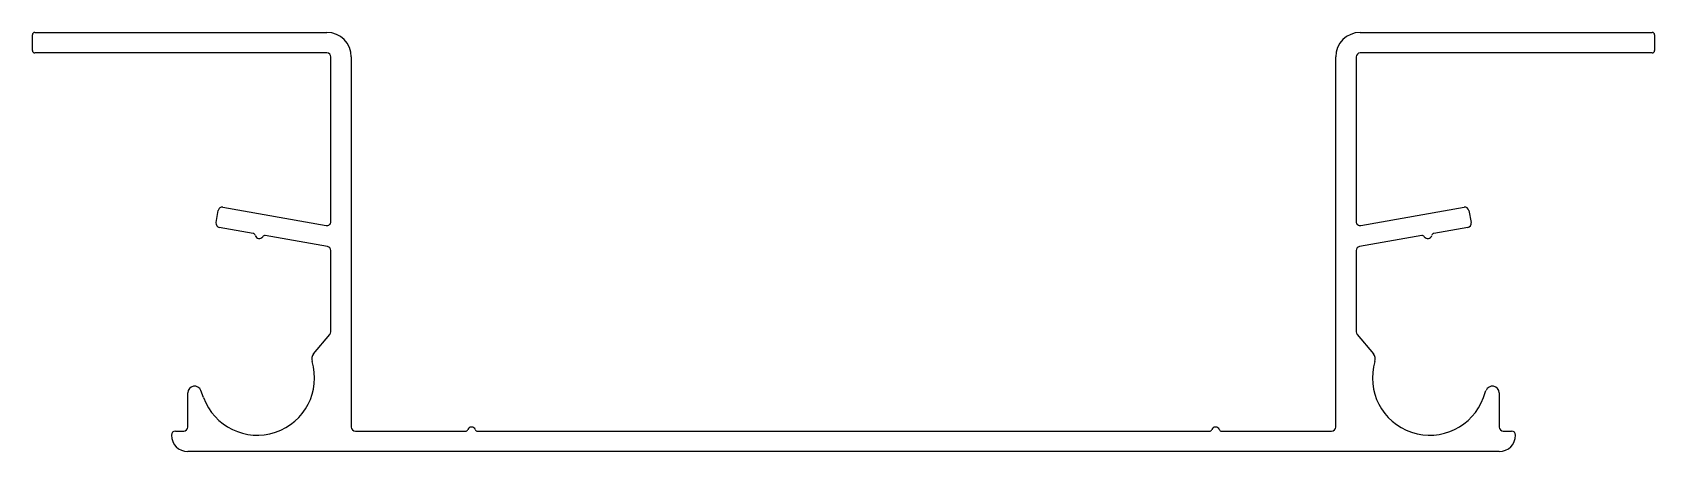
# Model space of a CAD drawing. Extents: x 2481 to 2679, y 1323 to 1375.
import ezdxf

# ---------------------------------------------------------------- set-up
doc = ezdxf.new("R2010")
doc.units = 0
doc.layers.get('0').update_dxf_attribs({"linetype": 'CONTINUOUS'})

msp = doc.modelspace()

# ---------------------------------------------------------------- linework, layer by layer
for p, q in [((2480.52, 1372.39), (2480.52, 1374.29)), ((2480.82, 1374.59), (2516.52, 1374.59)), ((2642.92, 1374.59), (2678.62, 1374.59)), ((2678.92, 1374.29), (2678.92, 1372.39)), ((2516.52, 1372.09), (2480.82, 1372.09)), ((2517.02, 1351.47), (2517.02, 1371.59)), ((2519.52, 1371.59), (2519.52, 1326.34)), ((2639.92, 1326.34), (2639.92, 1371.59)), ((2642.42, 1371.59), (2642.42, 1351.47)), ((2678.62, 1372.09), (2642.92, 1372.09)), ((2503.81, 1353.21), (2516.43, 1350.98)), ((2643, 1350.98), (2655.63, 1353.21)), ((2502.97, 1351.33), (2503.23, 1352.8)), ((2656.21, 1352.8), (2656.47, 1351.33)), ((2507.53, 1350.01), (2503.37, 1350.75)), ((2516.6, 1348.41), (2508.99, 1349.76)), ((2650.45, 1349.76), (2642.83, 1348.41)), ((2656.06, 1350.75), (2651.91, 1350.01)), ((2517.02, 1337.99), (2517.02, 1347.92)), ((2642.42, 1347.92), (2642.42, 1337.99)), ((2514.91, 1335.3), (2516.9, 1337.67)), ((2642.53, 1337.67), (2644.53, 1335.3)), ((2499.52, 1326.34), (2499.52, 1330.51)), ((2501.44, 1329.95), (2501.13, 1330.79)), ((2658, 1329.95), (2658.3, 1330.79)), ((2659.92, 1330.51), (2659.92, 1326.34)), ((2498.02, 1325.84), (2499.02, 1325.84)), ((2520.02, 1325.84), (2533.48, 1325.84)), ((2534.96, 1325.84), (2624.48, 1325.84)), ((2625.96, 1325.84), (2639.42, 1325.84)), ((2660.42, 1325.84), (2661.42, 1325.84)), ((2659.92, 1323.34), (2499.52, 1323.34))]:
    msp.add_line(p, q)
for centre, radius, start, end in [((2480.82, 1374.29), 0.3, 90, 180), ((2516.52, 1371.59), 3, 0, 90), ((2642.92, 1371.59), 3, 90, 180), ((2678.62, 1374.29), 0.3, 0, 90), ((2480.82, 1372.39), 0.3, 180, 270), ((2516.52, 1371.59), 0.5, 0, 90), ((2642.92, 1371.59), 0.5, 90, 180), ((2678.62, 1372.39), 0.3, 270, 0), ((2503.72, 1352.72), 0.5, 80, 170), ((2655.72, 1352.72), 0.5, 10, 100), ((2503.46, 1351.24), 0.5, 170, 260), ((2516.52, 1351.47), 0.5, 260, 0), ((2642.92, 1351.47), 0.5, 180, 280), ((2655.98, 1351.24), 0.5, 280, 10), ((2507.47, 1349.72), 0.3, 12.0243, 80), ((2508.26, 1349.88), 0.5, 192.0243, 327.9757), ((2508.94, 1349.46), 0.3, 80, 147.9757), ((2650.5, 1349.46), 0.3, 32.0243, 100), ((2651.18, 1349.88), 0.5, 212.0243, 347.9757), ((2651.96, 1349.72), 0.3, 100, 167.9757), ((2516.52, 1347.92), 0.5, 0, 80), ((2642.92, 1347.92), 0.5, 100, 180), ((2516.52, 1337.99), 0.5, 320, 360), ((2642.92, 1337.99), 0.5, 180, 220), ((2515.68, 1334.65), 1, 140, 196.8128), ((2643.76, 1334.65), 1, 343.1872, 40), ((2508.02, 1332.34), 7, 200, 16.8128), ((2651.42, 1332.34), 7, 163.1872, 340), ((2500.35, 1330.51), 0.832, 20, 180), ((2659.09, 1330.51), 0.832, 0, 160), ((2498.02, 1325.34), 0.5, 90, 180), ((2499.52, 1325.34), 2, 180, 270), ((2499.02, 1326.34), 0.5, 270, 360), ((2520.02, 1326.34), 0.5, 180, 270), ((2533.48, 1326.14), 0.3, 270, 337.9757), ((2534.22, 1325.84), 0.5, 22.0243, 157.9757), ((2534.96, 1326.14), 0.3, 202.0243, 270), ((2624.48, 1326.14), 0.3, 270, 337.9757), ((2625.22, 1325.84), 0.5, 22.0243, 157.9757), ((2625.96, 1326.14), 0.3, 202.0243, 270), ((2639.42, 1326.34), 0.5, 270, 360), ((2660.42, 1326.34), 0.5, 180, 270), ((2659.92, 1325.34), 2, 270, 360), ((2661.42, 1325.34), 0.5, 360, 90)]:
    msp.add_arc(centre, radius, start, end)

doc.saveas('drawing.dxf')
